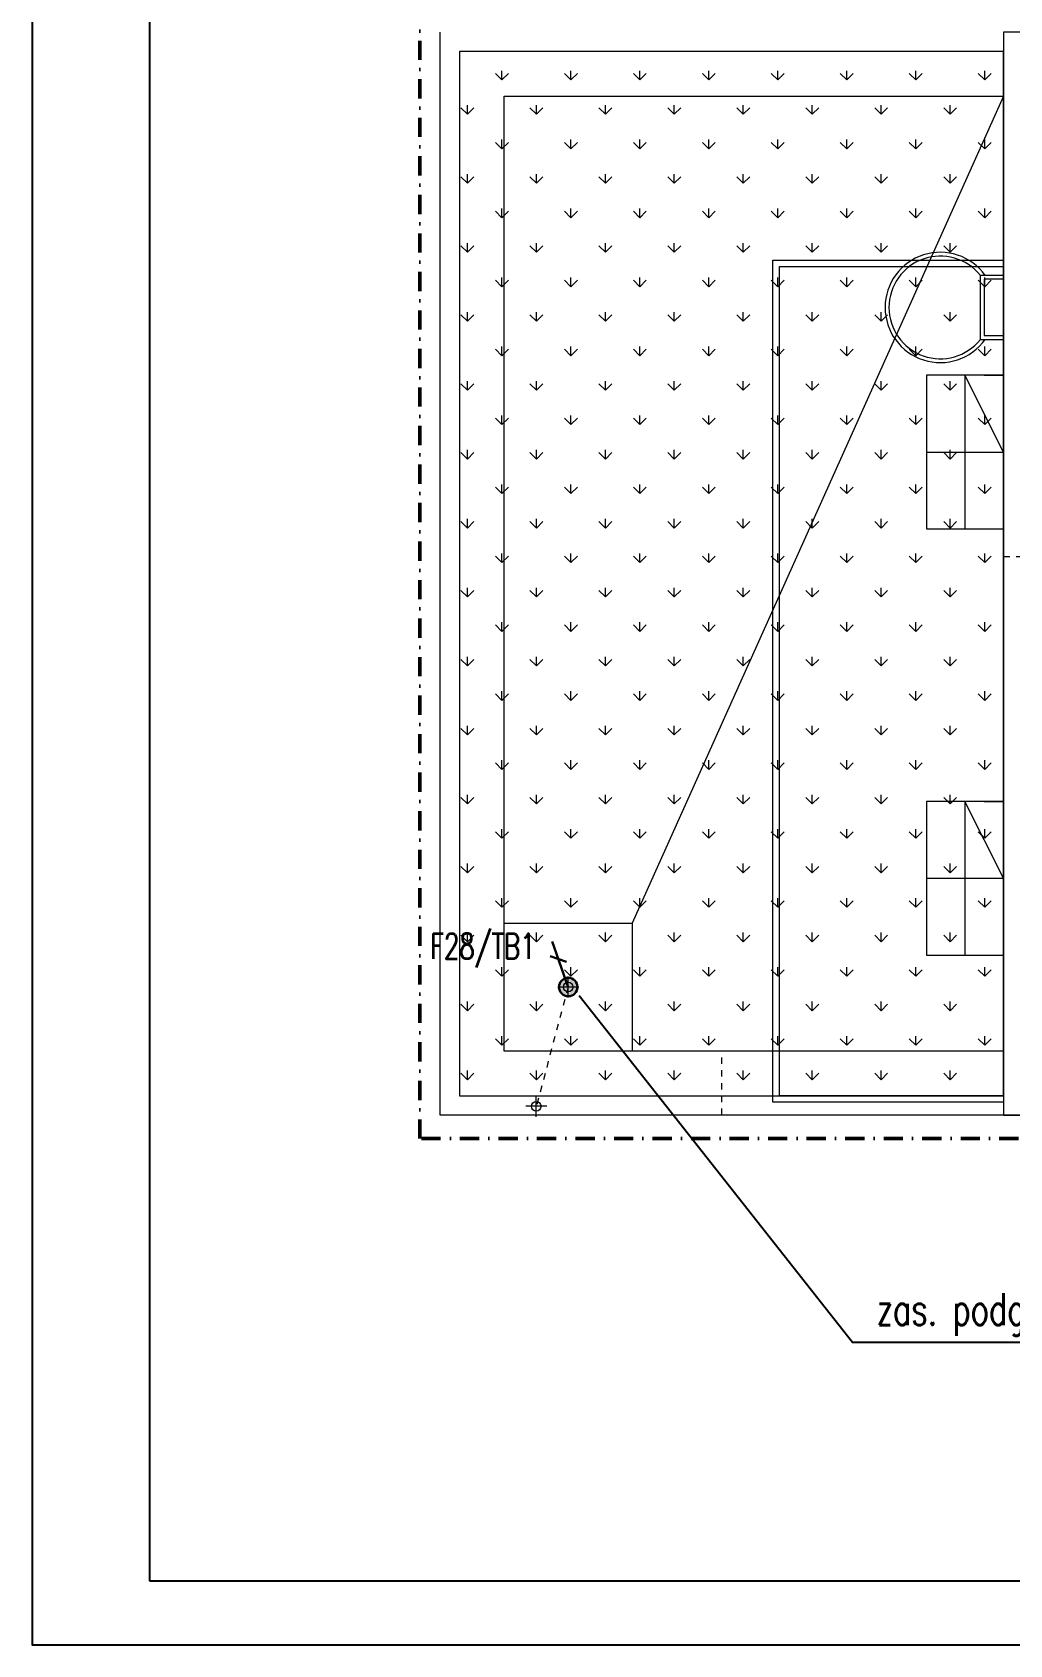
# Model space of a CAD drawing. Header units: millimetres. Extents: x 1780 to 154263, y -7240 to 17216.
# Drawn here: x 127505 to 128269, y 2437 to 3697 of the extents above; entities that cross this region are included whole.
import ezdxf

# ---------------------------------------------------------------- set-up
doc = ezdxf.new("R2010")
doc.units = ezdxf.units.MM
doc.linetypes.add('0.5_0.5', pattern=[1, 0.5, -0.5])
doc.linetypes.add('DASHDOT', pattern=[1, 0.5, -0.25, 0, -0.25])
for name, color, linetype, lineweight in [('2d_SX_instalacje - kanalizacja opadowa', 130, 'Continuous', 5), ('2d_SX_oznaczenia', 40, 'Continuous', 0), ('2d_SX_szraf', 251, 'Continuous', 0), ('2d_SX_widok', 10, 'Continuous', 9), ('IE PP', 1, 'Continuous', 25)]:
    doc.layers.add(name, color=color, linetype=linetype, lineweight=lineweight)
doc.layers.add('2d_SX_rewizja 18 września', color=210, linetype='Continuous')
doc.layers.add('60 instalacje elektryka', color=10, linetype='Continuous')
doc.styles.add('OPIS', font='simplex.shx', dxfattribs={"width": 0.7, "height": 4})

# ---------------------------------------------------------------- blocks, each defined once
blk = doc.blocks.new('bc dach')
at = {"layer": '2d_SX_instalacje - kanalizacja opadowa', "color": 8, "linetype": '0.5_0.5', "ltscale": 10}
for p, q in [((107677, 5225.3), (107722, 5225.3)), ((107337, 4888.8), (107312, 4795.6)), ((107457, 4788.8), (107457, 4833.8))]:
    blk.add_line(p, q, dxfattribs=at)
at = {"layer": '2d_SX_instalacje - kanalizacja opadowa', "color": 8}
for points in [[(107345.2, 4888.8), (107328.8, 4888.8)], [(107337, 4880.7), (107337, 4897)], [(107312, 4787.4), (107312, 4803.8)], [(107320.2, 4795.6), (107303.8, 4795.6)]]:
    blk.add_lwpolyline(points, dxfattribs=at)
for centre in [(107337, 4888.8), (107312, 4795.6)]:
    blk.add_circle(centre, 3.75, dxfattribs=at)
at = {"layer": '2d_SX_oznaczenia', "color": 8, "ltscale": 0.5}
for p, q in [((107677, 5306.8), (107647, 5366.8)), ((107617, 5306.8), (107677, 5306.8)), ((107677, 4973.8), (107647, 5033.8)), ((107617, 4973.8), (107677, 4973.8))]:
    blk.add_line(p, q, dxfattribs=at)
at = {"layer": '2d_SX_szraf', "color": 8, "linetype": 'Continuous'}
for p, q in [((107285.2, 5597.7), (107280.2, 5602.7)), ((107285.2, 5597.7), (107285.2, 5604.8)), ((107285.2, 5597.7), (107290.3, 5602.7)), ((107339.1, 5597.7), (107334.1, 5602.7)), ((107339.1, 5597.7), (107339.1, 5604.8)), ((107339.1, 5597.7), (107344.2, 5602.7)), ((107393, 5597.7), (107387.9, 5602.7)), ((107393, 5597.7), (107393, 5604.8)), ((107393, 5597.7), (107398, 5602.7)), ((107446.9, 5597.7), (107441.8, 5602.7)), ((107446.9, 5597.7), (107446.9, 5604.8)), ((107446.9, 5597.7), (107451.9, 5602.7)), ((107500.8, 5597.7), (107495.7, 5602.7)), ((107500.8, 5597.7), (107500.8, 5604.8)), ((107500.8, 5597.7), (107505.8, 5602.7)), ((107554.6, 5597.7), (107549.6, 5602.7)), ((107554.6, 5597.7), (107554.6, 5604.8)), ((107554.6, 5597.7), (107559.7, 5602.7)), ((107608.5, 5597.7), (107603.5, 5602.7)), ((107608.5, 5597.7), (107608.5, 5604.8)), ((107608.5, 5597.7), (107613.6, 5602.7)), ((107662.4, 5597.7), (107657.4, 5602.7)), ((107662.4, 5597.7), (107662.4, 5604.8)), ((107662.4, 5597.7), (107667.5, 5602.7)), ((107258.3, 5570.7), (107253.2, 5575.8)), ((107258.3, 5570.7), (107258.3, 5577.9)), ((107258.3, 5570.7), (107263.3, 5575.8)), ((107312.2, 5570.7), (107307.1, 5575.8)), ((107312.2, 5570.7), (107312.2, 5577.9)), ((107312.2, 5570.7), (107317.2, 5575.8)), ((107366.1, 5570.7), (107361, 5575.8)), ((107366.1, 5570.7), (107366.1, 5577.9)), ((107366.1, 5570.7), (107371.1, 5575.8)), ((107419.9, 5570.7), (107414.9, 5575.8)), ((107419.9, 5570.7), (107419.9, 5577.9)), ((107419.9, 5570.7), (107425, 5575.8)), ((107473.8, 5570.7), (107468.8, 5575.8)), ((107473.8, 5570.7), (107473.8, 5577.9)), ((107473.8, 5570.7), (107478.9, 5575.8)), ((107527.7, 5570.7), (107522.7, 5575.8)), ((107527.7, 5570.7), (107527.7, 5577.9)), ((107527.7, 5570.7), (107532.8, 5575.8)), ((107581.6, 5570.7), (107576.5, 5575.8)), ((107581.6, 5570.7), (107581.6, 5577.9)), ((107581.6, 5570.7), (107586.6, 5575.8)), ((107635.5, 5570.7), (107630.4, 5575.8)), ((107635.5, 5570.7), (107635.5, 5577.9)), ((107635.5, 5570.7), (107640.5, 5575.8)), ((107285.2, 5543.8), (107280.2, 5548.8)), ((107285.2, 5543.8), (107285.2, 5550.9)), ((107285.2, 5543.8), (107290.3, 5548.8)), ((107339.1, 5543.8), (107334.1, 5548.8)), ((107339.1, 5543.8), (107339.1, 5550.9)), ((107339.1, 5543.8), (107344.2, 5548.8)), ((107393, 5543.8), (107387.9, 5548.8)), ((107393, 5543.8), (107393, 5550.9)), ((107393, 5543.8), (107398, 5548.8)), ((107446.9, 5543.8), (107441.8, 5548.8)), ((107446.9, 5543.8), (107446.9, 5550.9)), ((107446.9, 5543.8), (107451.9, 5548.8)), ((107500.8, 5543.8), (107495.7, 5548.8)), ((107500.8, 5543.8), (107500.8, 5550.9)), ((107500.8, 5543.8), (107505.8, 5548.8)), ((107554.6, 5543.8), (107549.6, 5548.8)), ((107554.6, 5543.8), (107554.6, 5550.9)), ((107554.6, 5543.8), (107559.7, 5548.8)), ((107608.5, 5543.8), (107603.5, 5548.8)), ((107608.5, 5543.8), (107608.5, 5550.9)), ((107608.5, 5543.8), (107613.6, 5548.8)), ((107662.4, 5543.8), (107657.4, 5548.8)), ((107662.4, 5543.8), (107662.4, 5550.9)), ((107662.4, 5543.8), (107667.5, 5548.8)), ((107258.3, 5516.8), (107253.2, 5521.9)), ((107258.3, 5516.8), (107258.3, 5524)), ((107258.3, 5516.8), (107263.3, 5521.9)), ((107312.2, 5516.8), (107307.1, 5521.9)), ((107312.2, 5516.8), (107312.2, 5524)), ((107312.2, 5516.8), (107317.2, 5521.9)), ((107366.1, 5516.8), (107361, 5521.9)), ((107366.1, 5516.8), (107366.1, 5524)), ((107366.1, 5516.8), (107371.1, 5521.9)), ((107419.9, 5516.8), (107414.9, 5521.9)), ((107419.9, 5516.8), (107419.9, 5524)), ((107419.9, 5516.8), (107425, 5521.9)), ((107473.8, 5516.8), (107468.8, 5521.9)), ((107473.8, 5516.8), (107473.8, 5524)), ((107473.8, 5516.8), (107478.9, 5521.9)), ((107527.7, 5516.8), (107522.7, 5521.9)), ((107527.7, 5516.8), (107527.7, 5524)), ((107527.7, 5516.8), (107532.8, 5521.9)), ((107581.6, 5516.8), (107576.5, 5521.9)), ((107581.6, 5516.8), (107581.6, 5524)), ((107581.6, 5516.8), (107586.6, 5521.9)), ((107635.5, 5516.8), (107630.4, 5521.9)), ((107635.5, 5516.8), (107635.5, 5524)), ((107635.5, 5516.8), (107640.5, 5521.9)), ((107285.2, 5489.9), (107280.2, 5495)), ((107285.2, 5489.9), (107285.2, 5497)), ((107285.2, 5489.9), (107290.3, 5495)), ((107339.1, 5489.9), (107334.1, 5495)), ((107339.1, 5489.9), (107339.1, 5497)), ((107339.1, 5489.9), (107344.2, 5495)), ((107393, 5489.9), (107387.9, 5495)), ((107393, 5489.9), (107393, 5497)), ((107393, 5489.9), (107398, 5495)), ((107446.9, 5489.9), (107441.8, 5495)), ((107446.9, 5489.9), (107446.9, 5497)), ((107446.9, 5489.9), (107451.9, 5495)), ((107500.8, 5489.9), (107495.7, 5495)), ((107500.8, 5489.9), (107500.8, 5497)), ((107500.8, 5489.9), (107505.8, 5495)), ((107554.6, 5489.9), (107549.6, 5495)), ((107554.6, 5489.9), (107554.6, 5497)), ((107554.6, 5489.9), (107559.7, 5495)), ((107608.5, 5489.9), (107603.5, 5495)), ((107608.5, 5489.9), (107608.5, 5497)), ((107608.5, 5489.9), (107613.6, 5495)), ((107662.4, 5489.9), (107657.4, 5495)), ((107662.4, 5489.9), (107662.4, 5497)), ((107662.4, 5489.9), (107667.5, 5495)), ((107258.3, 5463), (107258.3, 5470.1)), ((107312.2, 5463), (107312.2, 5470.1)), ((107366.1, 5463), (107366.1, 5470.1)), ((107419.9, 5463), (107419.9, 5470.1)), ((107473.8, 5463), (107473.8, 5470.1)), ((107527.7, 5463), (107527.7, 5470.1)), ((107581.6, 5463), (107581.6, 5470.1)), ((107635.5, 5463), (107635.5, 5470.1)), ((107258.3, 5463), (107253.2, 5468)), ((107258.3, 5463), (107263.3, 5468)), ((107312.2, 5463), (107307.1, 5468)), ((107312.2, 5463), (107317.2, 5468)), ((107366.1, 5463), (107361, 5468)), ((107366.1, 5463), (107371.1, 5468)), ((107419.9, 5463), (107414.9, 5468)), ((107419.9, 5463), (107425, 5468)), ((107473.8, 5463), (107468.8, 5468)), ((107473.8, 5463), (107478.9, 5468)), ((107527.7, 5463), (107522.7, 5468)), ((107527.7, 5463), (107532.8, 5468)), ((107581.6, 5463), (107576.5, 5468)), ((107581.6, 5463), (107586.6, 5468)), ((107635.5, 5463), (107630.4, 5468)), ((107635.5, 5463), (107640.5, 5468)), ((107285.2, 5436), (107285.2, 5443.2)), ((107339.1, 5436), (107339.1, 5443.2)), ((107393, 5436), (107393, 5443.2)), ((107446.9, 5436), (107446.9, 5443.2)), ((107500.8, 5436), (107500.8, 5443.2)), ((107554.6, 5436), (107554.6, 5443.2)), ((107608.5, 5436), (107608.5, 5443.2)), ((107662.4, 5436), (107662.4, 5443.2)), ((107285.2, 5436), (107280.2, 5441.1)), ((107285.2, 5436), (107290.3, 5441.1)), ((107339.1, 5436), (107334.1, 5441.1)), ((107339.1, 5436), (107344.2, 5441.1)), ((107393, 5436), (107387.9, 5441.1)), ((107393, 5436), (107398, 5441.1)), ((107446.9, 5436), (107441.8, 5441.1)), ((107446.9, 5436), (107451.9, 5441.1)), ((107500.8, 5436), (107495.7, 5441.1)), ((107500.8, 5436), (107505.8, 5441.1)), ((107554.6, 5436), (107549.6, 5441.1)), ((107554.6, 5436), (107559.7, 5441.1)), ((107608.5, 5436), (107603.5, 5441.1)), ((107608.5, 5436), (107613.6, 5441.1)), ((107662.4, 5436), (107657.4, 5441.1)), ((107662.4, 5436), (107667.5, 5441.1)), ((107258.3, 5409.1), (107253.2, 5414.1)), ((107258.3, 5409.1), (107258.3, 5416.2)), ((107258.3, 5409.1), (107263.3, 5414.1)), ((107312.2, 5409.1), (107307.1, 5414.1)), ((107312.2, 5409.1), (107312.2, 5416.2)), ((107312.2, 5409.1), (107317.2, 5414.1)), ((107366.1, 5409.1), (107361, 5414.1)), ((107366.1, 5409.1), (107366.1, 5416.2)), ((107366.1, 5409.1), (107371.1, 5414.1)), ((107419.9, 5409.1), (107414.9, 5414.1)), ((107419.9, 5409.1), (107419.9, 5416.2)), ((107419.9, 5409.1), (107425, 5414.1)), ((107473.8, 5409.1), (107468.8, 5414.1)), ((107473.8, 5409.1), (107473.8, 5416.2)), ((107473.8, 5409.1), (107478.9, 5414.1)), ((107527.7, 5409.1), (107522.7, 5414.1)), ((107527.7, 5409.1), (107527.7, 5416.2)), ((107527.7, 5409.1), (107532.8, 5414.1)), ((107581.6, 5409.1), (107576.5, 5414.1)), ((107581.6, 5409.1), (107581.6, 5416.2)), ((107581.6, 5409.1), (107586.6, 5414.1)), ((107635.5, 5409.1), (107630.4, 5414.1)), ((107635.5, 5409.1), (107635.5, 5416.2)), ((107635.5, 5409.1), (107640.5, 5414.1)), ((107285.2, 5382.1), (107280.2, 5387.2)), ((107285.2, 5382.1), (107285.2, 5389.3)), ((107285.2, 5382.1), (107290.3, 5387.2)), ((107339.1, 5382.1), (107334.1, 5387.2)), ((107339.1, 5382.1), (107339.1, 5389.3)), ((107339.1, 5382.1), (107344.2, 5387.2)), ((107393, 5382.1), (107387.9, 5387.2)), ((107393, 5382.1), (107393, 5389.3)), ((107393, 5382.1), (107398, 5387.2)), ((107446.9, 5382.1), (107441.8, 5387.2)), ((107446.9, 5382.1), (107446.9, 5389.3)), ((107446.9, 5382.1), (107451.9, 5387.2)), ((107500.8, 5382.1), (107495.7, 5387.2)), ((107500.8, 5382.1), (107500.8, 5389.3)), ((107500.8, 5382.1), (107505.8, 5387.2)), ((107554.6, 5382.1), (107549.6, 5387.2)), ((107554.6, 5382.1), (107554.6, 5389.3)), ((107554.6, 5382.1), (107559.7, 5387.2)), ((107608.5, 5382.1), (107603.5, 5387.2)), ((107608.5, 5382.1), (107608.5, 5389.3)), ((107608.5, 5382.1), (107613.6, 5387.2)), ((107662.4, 5382.1), (107657.4, 5387.2)), ((107662.4, 5382.1), (107662.4, 5389.3)), ((107662.4, 5382.1), (107667.5, 5387.2)), ((107258.3, 5355.2), (107253.2, 5360.2)), ((107258.3, 5355.2), (107258.3, 5362.3)), ((107258.3, 5355.2), (107263.3, 5360.2)), ((107312.2, 5355.2), (107307.1, 5360.2)), ((107312.2, 5355.2), (107312.2, 5362.3)), ((107312.2, 5355.2), (107317.2, 5360.2)), ((107366.1, 5355.2), (107361, 5360.2)), ((107366.1, 5355.2), (107366.1, 5362.3)), ((107366.1, 5355.2), (107371.1, 5360.2)), ((107419.9, 5355.2), (107414.9, 5360.2)), ((107419.9, 5355.2), (107419.9, 5362.3)), ((107419.9, 5355.2), (107425, 5360.2)), ((107473.8, 5355.2), (107468.8, 5360.2)), ((107473.8, 5355.2), (107473.8, 5362.3)), ((107473.8, 5355.2), (107478.9, 5360.2)), ((107527.7, 5355.2), (107522.7, 5360.2)), ((107527.7, 5355.2), (107527.7, 5362.3)), ((107527.7, 5355.2), (107532.8, 5360.2)), ((107581.6, 5355.2), (107576.5, 5360.2)), ((107581.6, 5355.2), (107581.6, 5362.3)), ((107581.6, 5355.2), (107586.6, 5360.2)), ((107635.5, 5355.2), (107630.4, 5360.2)), ((107635.5, 5355.2), (107635.5, 5362.3)), ((107635.5, 5355.2), (107640.5, 5360.2)), ((107285.2, 5328.3), (107280.2, 5333.3)), ((107285.2, 5328.3), (107285.2, 5335.4)), ((107285.2, 5328.3), (107290.3, 5333.3)), ((107339.1, 5328.3), (107334.1, 5333.3)), ((107339.1, 5328.3), (107339.1, 5335.4)), ((107339.1, 5328.3), (107344.2, 5333.3)), ((107393, 5328.3), (107387.9, 5333.3)), ((107393, 5328.3), (107393, 5335.4)), ((107393, 5328.3), (107398, 5333.3)), ((107446.9, 5328.3), (107441.8, 5333.3)), ((107446.9, 5328.3), (107446.9, 5335.4)), ((107446.9, 5328.3), (107451.9, 5333.3)), ((107500.8, 5328.3), (107495.7, 5333.3)), ((107500.8, 5328.3), (107500.8, 5335.4)), ((107500.8, 5328.3), (107505.8, 5333.3)), ((107554.6, 5328.3), (107549.6, 5333.3)), ((107554.6, 5328.3), (107554.6, 5335.4)), ((107554.6, 5328.3), (107559.7, 5333.3)), ((107608.5, 5328.3), (107603.5, 5333.3)), ((107608.5, 5328.3), (107608.5, 5335.4)), ((107608.5, 5328.3), (107613.6, 5333.3)), ((107662.4, 5328.3), (107657.4, 5333.3)), ((107662.4, 5328.3), (107662.4, 5335.4)), ((107662.4, 5328.3), (107667.5, 5333.3)), ((107258.3, 5301.3), (107253.2, 5306.4)), ((107258.3, 5301.3), (107258.3, 5308.5)), ((107258.3, 5301.3), (107263.3, 5306.4)), ((107312.2, 5301.3), (107307.1, 5306.4)), ((107312.2, 5301.3), (107312.2, 5308.5)), ((107312.2, 5301.3), (107317.2, 5306.4)), ((107366.1, 5301.3), (107361, 5306.4)), ((107366.1, 5301.3), (107366.1, 5308.5)), ((107366.1, 5301.3), (107371.1, 5306.4)), ((107419.9, 5301.3), (107414.9, 5306.4)), ((107419.9, 5301.3), (107419.9, 5308.5)), ((107419.9, 5301.3), (107425, 5306.4)), ((107473.8, 5301.3), (107468.8, 5306.4)), ((107473.8, 5301.3), (107473.8, 5308.5)), ((107473.8, 5301.3), (107478.9, 5306.4)), ((107527.7, 5301.3), (107522.7, 5306.4)), ((107527.7, 5301.3), (107527.7, 5308.5)), ((107527.7, 5301.3), (107532.8, 5306.4)), ((107581.6, 5301.3), (107576.5, 5306.4)), ((107581.6, 5301.3), (107581.6, 5308.5)), ((107581.6, 5301.3), (107586.6, 5306.4)), ((107635.5, 5301.3), (107630.4, 5306.4)), ((107635.5, 5301.3), (107635.5, 5308.5)), ((107635.5, 5301.3), (107640.5, 5306.4)), ((107285.2, 5274.4), (107280.2, 5279.4)), ((107285.2, 5274.4), (107285.2, 5281.5)), ((107285.2, 5274.4), (107290.3, 5279.4)), ((107339.1, 5274.4), (107334.1, 5279.4)), ((107339.1, 5274.4), (107339.1, 5281.5)), ((107339.1, 5274.4), (107344.2, 5279.4)), ((107393, 5274.4), (107387.9, 5279.4)), ((107393, 5274.4), (107393, 5281.5)), ((107393, 5274.4), (107398, 5279.4)), ((107446.9, 5274.4), (107441.8, 5279.4)), ((107446.9, 5274.4), (107446.9, 5281.5)), ((107446.9, 5274.4), (107451.9, 5279.4)), ((107500.8, 5274.4), (107495.7, 5279.4)), ((107500.8, 5274.4), (107500.8, 5281.5)), ((107500.8, 5274.4), (107505.8, 5279.4)), ((107554.6, 5274.4), (107549.6, 5279.4)), ((107554.6, 5274.4), (107554.6, 5281.5)), ((107554.6, 5274.4), (107559.7, 5279.4)), ((107608.5, 5274.4), (107603.5, 5279.4)), ((107608.5, 5274.4), (107608.5, 5281.5)), ((107608.5, 5274.4), (107613.6, 5279.4)), ((107662.4, 5274.4), (107657.4, 5279.4)), ((107662.4, 5274.4), (107662.4, 5281.5)), ((107662.4, 5274.4), (107667.5, 5279.4)), ((107258.3, 5247.4), (107258.3, 5254.6)), ((107312.2, 5247.4), (107312.2, 5254.6)), ((107366.1, 5247.4), (107366.1, 5254.6)), ((107419.9, 5247.4), (107419.9, 5254.6)), ((107473.8, 5247.4), (107473.8, 5254.6)), ((107527.7, 5247.4), (107527.7, 5254.6)), ((107581.6, 5247.4), (107581.6, 5254.6)), ((107635.5, 5247.4), (107635.5, 5254.6)), ((107258.3, 5247.4), (107253.2, 5252.5)), ((107258.3, 5247.4), (107263.3, 5252.5)), ((107312.2, 5247.4), (107307.1, 5252.5)), ((107312.2, 5247.4), (107317.2, 5252.5)), ((107366.1, 5247.4), (107361, 5252.5)), ((107366.1, 5247.4), (107371.1, 5252.5)), ((107419.9, 5247.4), (107414.9, 5252.5)), ((107419.9, 5247.4), (107425, 5252.5)), ((107473.8, 5247.4), (107468.8, 5252.5)), ((107473.8, 5247.4), (107478.9, 5252.5)), ((107527.7, 5247.4), (107522.7, 5252.5)), ((107527.7, 5247.4), (107532.8, 5252.5)), ((107581.6, 5247.4), (107576.5, 5252.5)), ((107581.6, 5247.4), (107586.6, 5252.5)), ((107635.5, 5247.4), (107630.4, 5252.5)), ((107635.5, 5247.4), (107640.5, 5252.5)), ((107285.2, 5220.5), (107280.2, 5225.5)), ((107285.2, 5220.5), (107285.2, 5227.6)), ((107285.2, 5220.5), (107290.3, 5225.5)), ((107339.1, 5220.5), (107334.1, 5225.5)), ((107339.1, 5220.5), (107339.1, 5227.6)), ((107339.1, 5220.5), (107344.2, 5225.5)), ((107393, 5220.5), (107387.9, 5225.5)), ((107393, 5220.5), (107393, 5227.6)), ((107393, 5220.5), (107398, 5225.5)), ((107446.9, 5220.5), (107441.8, 5225.5)), ((107446.9, 5220.5), (107446.9, 5227.6)), ((107446.9, 5220.5), (107451.9, 5225.5)), ((107500.8, 5220.5), (107495.7, 5225.5)), ((107500.8, 5220.5), (107500.8, 5227.6)), ((107500.8, 5220.5), (107505.8, 5225.5)), ((107554.6, 5220.5), (107549.6, 5225.5)), ((107554.6, 5220.5), (107554.6, 5227.6)), ((107554.6, 5220.5), (107559.7, 5225.5)), ((107608.5, 5220.5), (107603.5, 5225.5)), ((107608.5, 5220.5), (107608.5, 5227.6)), ((107608.5, 5220.5), (107613.6, 5225.5)), ((107662.4, 5220.5), (107657.4, 5225.5)), ((107662.4, 5220.5), (107662.4, 5227.6)), ((107662.4, 5220.5), (107667.5, 5225.5)), ((107258.3, 5193.6), (107253.2, 5198.6)), ((107258.3, 5193.6), (107258.3, 5200.7)), ((107258.3, 5193.6), (107263.3, 5198.6)), ((107312.2, 5193.6), (107307.1, 5198.6)), ((107312.2, 5193.6), (107312.2, 5200.7)), ((107312.2, 5193.6), (107317.2, 5198.6)), ((107366.1, 5193.6), (107361, 5198.6)), ((107366.1, 5193.6), (107366.1, 5200.7)), ((107366.1, 5193.6), (107371.1, 5198.6)), ((107419.9, 5193.6), (107414.9, 5198.6)), ((107419.9, 5193.6), (107419.9, 5200.7)), ((107419.9, 5193.6), (107425, 5198.6)), ((107473.8, 5193.6), (107468.8, 5198.6)), ((107473.8, 5193.6), (107473.8, 5200.7)), ((107473.8, 5193.6), (107478.9, 5198.6)), ((107527.7, 5193.6), (107522.7, 5198.6)), ((107527.7, 5193.6), (107527.7, 5200.7)), ((107527.7, 5193.6), (107532.8, 5198.6)), ((107581.6, 5193.6), (107576.5, 5198.6)), ((107581.6, 5193.6), (107581.6, 5200.7)), ((107581.6, 5193.6), (107586.6, 5198.6)), ((107635.5, 5193.6), (107630.4, 5198.6)), ((107635.5, 5193.6), (107635.5, 5200.7)), ((107635.5, 5193.6), (107640.5, 5198.6)), ((107285.2, 5166.6), (107280.2, 5171.7)), ((107285.2, 5166.6), (107285.2, 5173.8)), ((107285.2, 5166.6), (107290.3, 5171.7)), ((107339.1, 5166.6), (107334.1, 5171.7)), ((107339.1, 5166.6), (107339.1, 5173.8)), ((107339.1, 5166.6), (107344.2, 5171.7)), ((107393, 5166.6), (107387.9, 5171.7)), ((107393, 5166.6), (107393, 5173.8)), ((107393, 5166.6), (107398, 5171.7)), ((107446.9, 5166.6), (107441.8, 5171.7)), ((107446.9, 5166.6), (107446.9, 5173.8)), ((107446.9, 5166.6), (107451.9, 5171.7)), ((107500.8, 5166.6), (107495.7, 5171.7)), ((107500.8, 5166.6), (107500.8, 5173.8)), ((107500.8, 5166.6), (107505.8, 5171.7)), ((107554.6, 5166.6), (107549.6, 5171.7)), ((107554.6, 5166.6), (107554.6, 5173.8)), ((107554.6, 5166.6), (107559.7, 5171.7)), ((107608.5, 5166.6), (107603.5, 5171.7)), ((107608.5, 5166.6), (107608.5, 5173.8)), ((107608.5, 5166.6), (107613.6, 5171.7)), ((107662.4, 5166.6), (107657.4, 5171.7)), ((107662.4, 5166.6), (107662.4, 5173.8)), ((107662.4, 5166.6), (107667.5, 5171.7)), ((107258.3, 5139.7), (107253.2, 5144.7)), ((107258.3, 5139.7), (107258.3, 5146.8)), ((107258.3, 5139.7), (107263.3, 5144.7)), ((107312.2, 5139.7), (107307.1, 5144.7)), ((107312.2, 5139.7), (107312.2, 5146.8)), ((107312.2, 5139.7), (107317.2, 5144.7)), ((107366.1, 5139.7), (107361, 5144.7)), ((107366.1, 5139.7), (107366.1, 5146.8)), ((107366.1, 5139.7), (107371.1, 5144.7)), ((107419.9, 5139.7), (107414.9, 5144.7)), ((107419.9, 5139.7), (107419.9, 5146.8)), ((107419.9, 5139.7), (107425, 5144.7)), ((107473.8, 5139.7), (107468.8, 5144.7)), ((107473.8, 5139.7), (107473.8, 5146.8)), ((107473.8, 5139.7), (107478.9, 5144.7)), ((107527.7, 5139.7), (107522.7, 5144.7)), ((107527.7, 5139.7), (107527.7, 5146.8)), ((107527.7, 5139.7), (107532.8, 5144.7)), ((107581.6, 5139.7), (107576.5, 5144.7)), ((107581.6, 5139.7), (107581.6, 5146.8)), ((107581.6, 5139.7), (107586.6, 5144.7)), ((107635.5, 5139.7), (107630.4, 5144.7)), ((107635.5, 5139.7), (107635.5, 5146.8)), ((107635.5, 5139.7), (107640.5, 5144.7)), ((107285.2, 5112.7), (107280.2, 5117.8)), ((107285.2, 5112.7), (107285.2, 5119.9)), ((107285.2, 5112.7), (107290.3, 5117.8)), ((107339.1, 5112.7), (107334.1, 5117.8)), ((107339.1, 5112.7), (107339.1, 5119.9)), ((107339.1, 5112.7), (107344.2, 5117.8)), ((107393, 5112.7), (107387.9, 5117.8)), ((107393, 5112.7), (107393, 5119.9)), ((107393, 5112.7), (107398, 5117.8)), ((107446.9, 5112.7), (107441.8, 5117.8)), ((107446.9, 5112.7), (107446.9, 5119.9)), ((107446.9, 5112.7), (107451.9, 5117.8)), ((107500.8, 5112.7), (107495.7, 5117.8)), ((107500.8, 5112.7), (107500.8, 5119.9)), ((107500.8, 5112.7), (107505.8, 5117.8)), ((107554.6, 5112.7), (107549.6, 5117.8)), ((107554.6, 5112.7), (107554.6, 5119.9)), ((107554.6, 5112.7), (107559.7, 5117.8)), ((107608.5, 5112.7), (107603.5, 5117.8)), ((107608.5, 5112.7), (107608.5, 5119.9)), ((107608.5, 5112.7), (107613.6, 5117.8)), ((107662.4, 5112.7), (107657.4, 5117.8)), ((107662.4, 5112.7), (107662.4, 5119.9)), ((107662.4, 5112.7), (107667.5, 5117.8)), ((107258.3, 5085.8), (107253.2, 5090.8)), ((107258.3, 5085.8), (107258.3, 5092.9)), ((107258.3, 5085.8), (107263.3, 5090.8)), ((107312.2, 5085.8), (107307.1, 5090.8)), ((107312.2, 5085.8), (107312.2, 5092.9)), ((107312.2, 5085.8), (107317.2, 5090.8)), ((107366.1, 5085.8), (107361, 5090.8)), ((107366.1, 5085.8), (107366.1, 5092.9)), ((107366.1, 5085.8), (107371.1, 5090.8)), ((107419.9, 5085.8), (107414.9, 5090.8)), ((107419.9, 5085.8), (107419.9, 5092.9)), ((107419.9, 5085.8), (107425, 5090.8)), ((107473.8, 5085.8), (107468.8, 5090.8)), ((107473.8, 5085.8), (107473.8, 5092.9)), ((107473.8, 5085.8), (107478.9, 5090.8)), ((107527.7, 5085.8), (107522.7, 5090.8)), ((107527.7, 5085.8), (107527.7, 5092.9)), ((107527.7, 5085.8), (107532.8, 5090.8)), ((107581.6, 5085.8), (107576.5, 5090.8)), ((107581.6, 5085.8), (107581.6, 5092.9)), ((107581.6, 5085.8), (107586.6, 5090.8)), ((107635.5, 5085.8), (107630.4, 5090.8)), ((107635.5, 5085.8), (107635.5, 5092.9)), ((107635.5, 5085.8), (107640.5, 5090.8)), ((107285.2, 5058.8), (107285.2, 5066)), ((107339.1, 5058.8), (107339.1, 5066)), ((107393, 5058.8), (107393, 5066)), ((107446.9, 5058.8), (107446.9, 5066)), ((107500.8, 5058.8), (107500.8, 5066)), ((107554.6, 5058.8), (107554.6, 5066)), ((107608.5, 5058.8), (107608.5, 5066)), ((107662.4, 5058.8), (107662.4, 5066)), ((107285.2, 5058.8), (107280.2, 5063.9)), ((107285.2, 5058.8), (107290.3, 5063.9)), ((107339.1, 5058.8), (107334.1, 5063.9)), ((107339.1, 5058.8), (107344.2, 5063.9)), ((107393, 5058.8), (107387.9, 5063.9)), ((107393, 5058.8), (107398, 5063.9)), ((107446.9, 5058.8), (107441.8, 5063.9)), ((107446.9, 5058.8), (107451.9, 5063.9)), ((107500.8, 5058.8), (107495.7, 5063.9)), ((107500.8, 5058.8), (107505.8, 5063.9)), ((107554.6, 5058.8), (107549.6, 5063.9)), ((107554.6, 5058.8), (107559.7, 5063.9)), ((107608.5, 5058.8), (107603.5, 5063.9)), ((107608.5, 5058.8), (107613.6, 5063.9)), ((107662.4, 5058.8), (107657.4, 5063.9)), ((107662.4, 5058.8), (107667.5, 5063.9)), ((107258.3, 5031.9), (107253.2, 5037)), ((107258.3, 5031.9), (107258.3, 5039.1)), ((107258.3, 5031.9), (107263.3, 5037)), ((107312.2, 5031.9), (107307.1, 5037)), ((107312.2, 5031.9), (107312.2, 5039.1)), ((107312.2, 5031.9), (107317.2, 5037)), ((107366.1, 5031.9), (107361, 5037)), ((107366.1, 5031.9), (107366.1, 5039.1)), ((107366.1, 5031.9), (107371.1, 5037)), ((107419.9, 5031.9), (107414.9, 5037)), ((107419.9, 5031.9), (107419.9, 5039.1)), ((107419.9, 5031.9), (107425, 5037)), ((107473.8, 5031.9), (107468.8, 5037)), ((107473.8, 5031.9), (107473.8, 5039.1)), ((107473.8, 5031.9), (107478.9, 5037)), ((107527.7, 5031.9), (107522.7, 5037)), ((107527.7, 5031.9), (107527.7, 5039.1)), ((107527.7, 5031.9), (107532.8, 5037)), ((107581.6, 5031.9), (107576.5, 5037)), ((107581.6, 5031.9), (107581.6, 5039.1)), ((107581.6, 5031.9), (107586.6, 5037)), ((107635.5, 5031.9), (107630.4, 5037)), ((107635.5, 5031.9), (107635.5, 5039.1)), ((107635.5, 5031.9), (107640.5, 5037)), ((107285.2, 5005), (107280.2, 5010)), ((107285.2, 5005), (107285.2, 5012.1)), ((107285.2, 5005), (107290.3, 5010)), ((107339.1, 5005), (107334.1, 5010)), ((107339.1, 5005), (107339.1, 5012.1)), ((107339.1, 5005), (107344.2, 5010)), ((107393, 5005), (107387.9, 5010)), ((107393, 5005), (107393, 5012.1)), ((107393, 5005), (107398, 5010)), ((107446.9, 5005), (107441.8, 5010)), ((107446.9, 5005), (107446.9, 5012.1)), ((107446.9, 5005), (107451.9, 5010)), ((107500.8, 5005), (107495.7, 5010)), ((107500.8, 5005), (107500.8, 5012.1)), ((107500.8, 5005), (107505.8, 5010)), ((107554.6, 5005), (107549.6, 5010)), ((107554.6, 5005), (107554.6, 5012.1)), ((107554.6, 5005), (107559.7, 5010)), ((107608.5, 5005), (107603.5, 5010)), ((107608.5, 5005), (107608.5, 5012.1)), ((107608.5, 5005), (107613.6, 5010)), ((107662.4, 5005), (107657.4, 5010)), ((107662.4, 5005), (107662.4, 5012.1)), ((107662.4, 5005), (107667.5, 5010)), ((107258.3, 4978), (107253.2, 4983.1)), ((107258.3, 4978), (107258.3, 4985.2)), ((107258.3, 4978), (107263.3, 4983.1)), ((107312.2, 4978), (107307.1, 4983.1)), ((107312.2, 4978), (107312.2, 4985.2)), ((107312.2, 4978), (107317.2, 4983.1)), ((107366.1, 4978), (107361, 4983.1)), ((107366.1, 4978), (107366.1, 4985.2)), ((107366.1, 4978), (107371.1, 4983.1)), ((107419.9, 4978), (107414.9, 4983.1)), ((107419.9, 4978), (107419.9, 4985.2)), ((107419.9, 4978), (107425, 4983.1)), ((107473.8, 4978), (107468.8, 4983.1)), ((107473.8, 4978), (107473.8, 4985.2)), ((107473.8, 4978), (107478.9, 4983.1)), ((107527.7, 4978), (107522.7, 4983.1)), ((107527.7, 4978), (107527.7, 4985.2)), ((107527.7, 4978), (107532.8, 4983.1)), ((107581.6, 4978), (107576.5, 4983.1)), ((107581.6, 4978), (107581.6, 4985.2)), ((107581.6, 4978), (107586.6, 4983.1)), ((107635.5, 4978), (107630.4, 4983.1)), ((107635.5, 4978), (107635.5, 4985.2)), ((107635.5, 4978), (107640.5, 4983.1)), ((107285.2, 4951.1), (107280.2, 4956.1)), ((107285.2, 4951.1), (107285.2, 4958.2)), ((107285.2, 4951.1), (107290.3, 4956.1)), ((107339.1, 4951.1), (107334.1, 4956.1)), ((107339.1, 4951.1), (107339.1, 4958.2)), ((107339.1, 4951.1), (107344.2, 4956.1)), ((107393, 4951.1), (107387.9, 4956.1)), ((107393, 4951.1), (107393, 4958.2)), ((107393, 4951.1), (107398, 4956.1)), ((107446.9, 4951.1), (107441.8, 4956.1)), ((107446.9, 4951.1), (107446.9, 4958.2)), ((107446.9, 4951.1), (107451.9, 4956.1)), ((107500.8, 4951.1), (107495.7, 4956.1)), ((107500.8, 4951.1), (107500.8, 4958.2)), ((107500.8, 4951.1), (107505.8, 4956.1)), ((107554.6, 4951.1), (107549.6, 4956.1)), ((107554.6, 4951.1), (107554.6, 4958.2)), ((107554.6, 4951.1), (107559.7, 4956.1)), ((107608.5, 4951.1), (107603.5, 4956.1)), ((107608.5, 4951.1), (107608.5, 4958.2)), ((107608.5, 4951.1), (107613.6, 4956.1)), ((107662.4, 4951.1), (107657.4, 4956.1)), ((107662.4, 4951.1), (107662.4, 4958.2)), ((107662.4, 4951.1), (107667.5, 4956.1)), ((107258.3, 4924.1), (107253.2, 4929.2)), ((107258.3, 4924.1), (107258.3, 4931.3)), ((107258.3, 4924.1), (107263.3, 4929.2)), ((107312.2, 4924.1), (107307.1, 4929.2)), ((107312.2, 4924.1), (107312.2, 4931.3)), ((107312.2, 4924.1), (107317.2, 4929.2)), ((107366.1, 4924.1), (107361, 4929.2)), ((107366.1, 4924.1), (107366.1, 4931.3)), ((107366.1, 4924.1), (107371.1, 4929.2)), ((107419.9, 4924.1), (107414.9, 4929.2)), ((107419.9, 4924.1), (107419.9, 4931.3)), ((107419.9, 4924.1), (107425, 4929.2)), ((107473.8, 4924.1), (107468.8, 4929.2)), ((107473.8, 4924.1), (107473.8, 4931.3)), ((107473.8, 4924.1), (107478.9, 4929.2)), ((107527.7, 4924.1), (107522.7, 4929.2)), ((107527.7, 4924.1), (107527.7, 4931.3)), ((107527.7, 4924.1), (107532.8, 4929.2)), ((107581.6, 4924.1), (107576.5, 4929.2)), ((107581.6, 4924.1), (107581.6, 4931.3)), ((107581.6, 4924.1), (107586.6, 4929.2)), ((107635.5, 4924.1), (107630.4, 4929.2)), ((107635.5, 4924.1), (107635.5, 4931.3)), ((107635.5, 4924.1), (107640.5, 4929.2)), ((107285.2, 4897.2), (107280.2, 4902.3)), ((107285.2, 4897.2), (107285.2, 4904.3)), ((107285.2, 4897.2), (107290.3, 4902.3)), ((107339.1, 4897.2), (107334.1, 4902.3)), ((107339.1, 4897.2), (107339.1, 4904.3)), ((107339.1, 4897.2), (107344.2, 4902.3)), ((107393, 4897.2), (107387.9, 4902.3)), ((107393, 4897.2), (107393, 4904.3)), ((107393, 4897.2), (107398, 4902.3)), ((107446.9, 4897.2), (107441.8, 4902.3)), ((107446.9, 4897.2), (107446.9, 4904.3)), ((107446.9, 4897.2), (107451.9, 4902.3)), ((107500.8, 4897.2), (107495.7, 4902.3)), ((107500.8, 4897.2), (107500.8, 4904.3)), ((107500.8, 4897.2), (107505.8, 4902.3)), ((107554.6, 4897.2), (107549.6, 4902.3)), ((107554.6, 4897.2), (107554.6, 4904.3)), ((107554.6, 4897.2), (107559.7, 4902.3)), ((107608.5, 4897.2), (107603.5, 4902.3)), ((107608.5, 4897.2), (107608.5, 4904.3)), ((107608.5, 4897.2), (107613.6, 4902.3)), ((107662.4, 4897.2), (107657.4, 4902.3)), ((107662.4, 4897.2), (107662.4, 4904.3)), ((107662.4, 4897.2), (107667.5, 4902.3)), ((107258.3, 4870.3), (107258.3, 4877.4)), ((107312.2, 4870.3), (107312.2, 4877.4)), ((107366.1, 4870.3), (107366.1, 4877.4)), ((107419.9, 4870.3), (107419.9, 4877.4)), ((107473.8, 4870.3), (107473.8, 4877.4)), ((107527.7, 4870.3), (107527.7, 4877.4)), ((107581.6, 4870.3), (107581.6, 4877.4)), ((107635.5, 4870.3), (107635.5, 4877.4)), ((107258.3, 4870.3), (107253.2, 4875.3)), ((107258.3, 4870.3), (107263.3, 4875.3)), ((107312.2, 4870.3), (107307.1, 4875.3)), ((107312.2, 4870.3), (107317.2, 4875.3)), ((107366.1, 4870.3), (107361, 4875.3)), ((107366.1, 4870.3), (107371.1, 4875.3)), ((107419.9, 4870.3), (107414.9, 4875.3)), ((107419.9, 4870.3), (107425, 4875.3)), ((107473.8, 4870.3), (107468.8, 4875.3)), ((107473.8, 4870.3), (107478.9, 4875.3)), ((107527.7, 4870.3), (107522.7, 4875.3)), ((107527.7, 4870.3), (107532.8, 4875.3)), ((107581.6, 4870.3), (107576.5, 4875.3)), ((107581.6, 4870.3), (107586.6, 4875.3)), ((107635.5, 4870.3), (107630.4, 4875.3)), ((107635.5, 4870.3), (107640.5, 4875.3)), ((107285.2, 4843.3), (107280.2, 4848.4)), ((107285.2, 4843.3), (107285.2, 4850.5)), ((107285.2, 4843.3), (107290.3, 4848.4)), ((107339.1, 4843.3), (107334.1, 4848.4)), ((107339.1, 4843.3), (107339.1, 4850.5)), ((107339.1, 4843.3), (107344.2, 4848.4)), ((107393, 4843.3), (107387.9, 4848.4)), ((107393, 4843.3), (107393, 4850.5)), ((107393, 4843.3), (107398, 4848.4)), ((107446.9, 4843.3), (107441.8, 4848.4)), ((107446.9, 4843.3), (107446.9, 4850.5)), ((107446.9, 4843.3), (107451.9, 4848.4)), ((107500.8, 4843.3), (107495.7, 4848.4)), ((107500.8, 4843.3), (107500.8, 4850.5)), ((107500.8, 4843.3), (107505.8, 4848.4)), ((107554.6, 4843.3), (107549.6, 4848.4)), ((107554.6, 4843.3), (107554.6, 4850.5)), ((107554.6, 4843.3), (107559.7, 4848.4)), ((107608.5, 4843.3), (107603.5, 4848.4)), ((107608.5, 4843.3), (107608.5, 4850.5)), ((107608.5, 4843.3), (107613.6, 4848.4)), ((107662.4, 4843.3), (107657.4, 4848.4)), ((107662.4, 4843.3), (107662.4, 4850.5)), ((107662.4, 4843.3), (107667.5, 4848.4)), ((107258.3, 4816.4), (107253.2, 4821.4)), ((107258.3, 4816.4), (107258.3, 4823.5)), ((107258.3, 4816.4), (107263.3, 4821.4)), ((107312.2, 4816.4), (107307.1, 4821.4)), ((107312.2, 4816.4), (107312.2, 4823.5)), ((107312.2, 4816.4), (107317.2, 4821.4)), ((107366.1, 4816.4), (107361, 4821.4)), ((107366.1, 4816.4), (107366.1, 4823.5)), ((107366.1, 4816.4), (107371.1, 4821.4)), ((107419.9, 4816.4), (107414.9, 4821.4)), ((107419.9, 4816.4), (107419.9, 4823.5)), ((107419.9, 4816.4), (107425, 4821.4)), ((107473.8, 4816.4), (107468.8, 4821.4)), ((107473.8, 4816.4), (107473.8, 4823.5)), ((107473.8, 4816.4), (107478.9, 4821.4)), ((107527.7, 4816.4), (107522.7, 4821.4)), ((107527.7, 4816.4), (107527.7, 4823.5)), ((107527.7, 4816.4), (107532.8, 4821.4)), ((107581.6, 4816.4), (107576.5, 4821.4)), ((107581.6, 4816.4), (107581.6, 4823.5)), ((107581.6, 4816.4), (107586.6, 4821.4)), ((107635.5, 4816.4), (107630.4, 4821.4)), ((107635.5, 4816.4), (107635.5, 4823.5)), ((107635.5, 4816.4), (107640.5, 4821.4))]:
    blk.add_line(p, q, dxfattribs=at)
at = {"layer": '2d_SX_szraf', "color": 8}
for p, q in [((107287, 4838.8), (107287, 5584.8)), ((107287, 5584.8), (107677, 5584.8)), ((107677, 5584.8), (107387, 4938.8)), ((107677, 5584.8), (107677, 4838.8)), ((107287, 4838.8), (107287, 4938.8)), ((107287, 4938.8), (107387, 4938.8)), ((107387, 4938.8), (107387, 4838.8)), ((107387, 4838.8), (107287, 4838.8)), ((107677, 4838.8), (107287, 4838.8))]:
    blk.add_line(p, q, dxfattribs=at)
at = {"layer": '2d_SX_widok', "color": 8, "ltscale": 0.5}
for p, q in [((107237, 4788.8), (107237, 5634.8)), ((108522.5, 5634.8), (107677, 5634.8)), ((107677, 5634.8), (107677, 4788.8)), ((107677, 5619.8), (107252, 5619.8)), ((107252, 5619.8), (107252, 4803.8)), ((107677, 4803.8), (107677, 5619.8)), ((107497, 4798.8), (107497, 5456.8)), ((107497, 5456.8), (107677, 5456.8)), ((107677, 5456.8), (107677, 4798.8)), ((107502, 4803.8), (107502, 5451.8)), ((107502, 5451.8), (107677, 5451.8)), ((107677, 5444.8), (107659, 5444.8)), ((107659, 5444.8), (107659, 5394.8)), ((107677, 5451.8), (107677, 4803.8)), ((107677, 5441.8), (107662, 5441.8)), ((107662, 5441.8), (107662, 5397.8)), ((107659, 5394.8), (107677, 5394.8)), ((107662, 5397.8), (107677, 5397.8)), ((107637, 5366.8), (107617, 5366.8)), ((107617, 5366.8), (107617, 5246.8)), ((107647, 5366.8), (107637, 5366.8)), ((107662, 5366.8), (107647, 5366.8)), ((107647, 5366.8), (107647, 5246.8)), ((107677, 5366.8), (107662, 5366.8)), ((107677, 5366.8), (107662, 5366.8)), ((107662, 5366.8), (107677, 5366.8)), ((107677, 5366.8), (107677, 5246.8)), ((107617, 5246.8), (107647, 5246.8)), ((107647, 5246.8), (107677, 5246.8)), ((107677, 5246.8), (107677, 5246.8)), ((107637, 5033.8), (107617, 5033.8)), ((107617, 5033.8), (107617, 4913.8)), ((107647, 5033.8), (107637, 5033.8)), ((107662, 5033.8), (107647, 5033.8)), ((107647, 5033.8), (107647, 4913.8)), ((107677, 5033.8), (107662, 5033.8)), ((107677, 5033.8), (107662, 5033.8)), ((107662, 5033.8), (107677, 5033.8)), ((107677, 5033.8), (107677, 4913.8)), ((107617, 4913.8), (107647, 4913.8)), ((107647, 4913.8), (107677, 4913.8)), ((107677, 4913.8), (107677, 4913.8)), ((107252, 4803.8), (107677, 4803.8)), ((107677, 4803.8), (107502, 4803.8)), ((108522.5, 4788.8), (107237, 4788.8)), ((107677, 4798.8), (107497, 4798.8)), ((107677, 4788.8), (108522.5, 4788.8))]:
    blk.add_line(p, q, dxfattribs=at)
for radius, start, end in [(43.1, 35.4828, 324.5172), (40.1, 38.6028, 321.3972)]:
    blk.add_arc((107627.7, 5419.8), radius, start, end, dxfattribs=at)
blk = doc.blocks.new('wyp1f11')
at = {"layer": '60 instalacje elektryka', "linetype": 'ByBlock'}
h = blk.add_hatch(color=256, dxfattribs=at)
h.dxf.hatch_style = 1
edge = h.paths.add_edge_path()
edge.add_arc((85218, -8727.8), 7.23, 329.0362, 689.0362)
at = {"layer": '60 instalacje elektryka', "linetype": 'ByBlock', "lineweight": 30}
for p, q in [((85205.5, -8692.1), (85218, -8727.8)), ((85204, -8703.6), (85216.6, -8708))]:
    blk.add_line(p, q, dxfattribs=at)
blk.add_circle((85218, -8727.8), 7.23, dxfattribs=at)

msp = doc.modelspace()

# ---------------------------------------------------------------- linework, layer by layer
at = {"layer": '60 instalacje elektryka'}
for points in [[(131709.8, 5410.6), (127505.2, 5410.6), (127505.2, 2437.4), (131709.8, 2437.4)], [(127596.7, 2487.4), (131658.6, 2487.4), (131658.6, 5360.6), (127596.7, 5360.6)]]:
    msp.add_lwpolyline(points, close=True, dxfattribs=at)
at = {"layer": '60 instalacje elektryka', "linetype": 'DASHDOT', "lineweight": 50, "ltscale": 30}
msp.add_lwpolyline([(128333.1, 3721.8), (128356.3, 3721.8), (128356.3, 3707.2), (129858.1, 3707.2), (129858.1, 3721.8), (130409, 3721.8), (130409, 2830.2), (129385.2, 2830.2), (129385.2, 2846), (128366.1, 2846), (128366.1, 2832.9), (127808, 2832.9), (127808, 3721.8), (128333.1, 3721.8)], dxfattribs=at)
at = {"layer": 'IE PP', "color": 1}
msp.add_lwpolyline([(128448.5, 2673.5), (128146, 2673.5), (127932.6, 2944.5)], dxfattribs=at)

# ---------------------------------------------------------------- block references
at = {"layer": '2d_SX_rewizja 18 września'}
msp.add_blockref('bc dach', (20587, -1937.5), dxfattribs=at)
at = {"layer": 'IE PP'}
msp.add_blockref('wyp1f11', (42706, 11679.1), dxfattribs=at)

# ---------------------------------------------------------------- texts
at = {"layer": 'IE PP', "style": 'OPIS'}
for s, insert, char_height, width, attachment_point in [('\\pxql;F28/TB1', (127816.1, 2993.2), 20, 90, 1), ('\\pxql;zas. podgrzewanego wpustu', (128517, 2712.1), 25, 351.949, 3)]:
    msp.add_mtext(s, dxfattribs=dict(at, insert=insert, char_height=char_height, width=width, attachment_point=attachment_point))

doc.saveas('drawing.dxf')
